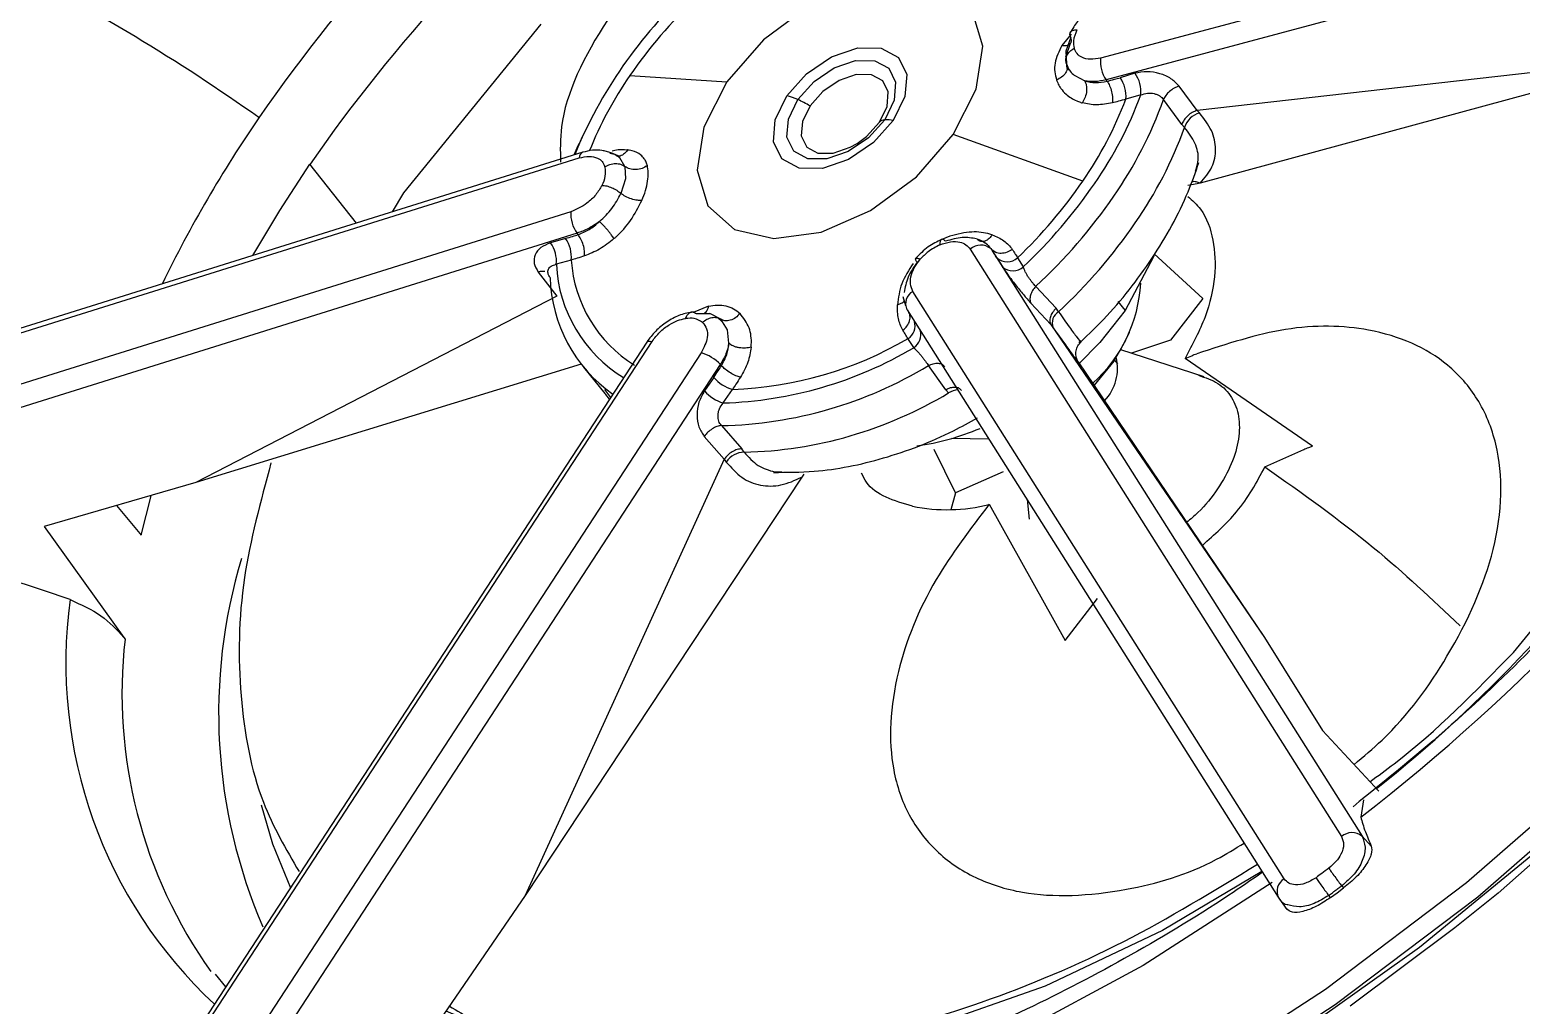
# Model space of a CAD drawing. Extents: x 400 to 501, y 484 to 634.
# Drawn here: x 480.005 to 481.092, y 521.238 to 521.949 of the extents above; entities that cross this region are included whole.
import ezdxf

# ---------------------------------------------------------------- set-up
doc = ezdxf.new("R2010")
doc.units = 0
doc.header["$MEASUREMENT"] = 0
doc.layers.add('DIM', color=3, linetype='Continuous')
doc.layers.add('GEOMETRY', color=3, linetype='Continuous', lineweight=25)

# ---------------------------------------------------------------- blocks, each defined once
blk = doc.blocks.new('2026 GRANDEE')
at = {"layer": 'GEOMETRY', "ltscale": 16}
for p, q in [((31.0489, -74.7281), (30.3605, -74.9122)), ((31.0528, -74.7438), (30.3645, -74.9279)), ((29.9529, -74.8874), (29.8528, -75.0103)), ((30.3391, -74.8947), (30.3323, -74.9029)), ((30.3384, -74.8932), (30.3378, -74.8951)), ((30.3387, -74.8969), (30.3351, -74.907)), ((30.3351, -74.9111), (30.3386, -74.9013)), ((30.3351, -74.907), (30.3357, -74.9164)), ((30.3362, -74.9198), (30.3356, -74.9153)), ((30.768, -74.9121), (30.4308, -74.9502)), ((30.768, -74.9121), (30.4331, -75.0032)), ((30.0177, -74.9248), (30.0884, -74.9294)), ((30.3383, -74.9215), (30.3361, -74.9196)), ((30.3418, -74.9248), (30.3489, -74.9286)), ((30.3855, -74.9232), (30.3747, -74.9264)), ((30.3652, -74.929), (30.3645, -74.9279)), ((30.4308, -74.9502), (30.4176, -74.9326)), ((30.3897, -74.9389), (30.3789, -74.9421)), ((30.4196, -74.9604), (30.4062, -74.9423)), ((30.4196, -74.9604), (30.4216, -74.9626)), ((30.4326, -74.952), (30.4308, -74.9502)), ((30.3476, -75.0017), (30.2532, -74.9678)), ((29.9834, -74.9807), (29.3155, -75.1899)), ((29.3129, -75.1941), (29.9808, -74.9848)), ((29.8186, -75.0323), (29.7847, -74.9894)), ((30.0141, -74.991), (30.0103, -74.9847)), ((30.0141, -74.991), (30.0144, -75)), ((30.0144, -75), (30.0111, -75.0107)), ((30.4307, -75.0038), (30.4241, -75.005)), ((30.4331, -75.0032), (30.4307, -75.0038)), ((29.8528, -75.0103), (29.8446, -75.0242)), ((29.9748, -75.024), (29.3069, -75.2332)), ((29.9792, -75.0396), (29.3113, -75.2489)), ((29.9708, -75.0435), (29.9599, -75.0466)), ((29.98, -75.0407), (29.9792, -75.0396)), ((30.2508, -75.0417), (30.2432, -75.045)), ((30.2656, -75.0512), (30.536, -75.4791)), ((30.2805, -75.0509), (30.5509, -75.4788)), ((30.2814, -75.0518), (30.2805, -75.0509)), ((30.285, -75.0576), (30.2892, -75.0643)), ((30.3, -75.0575), (30.3042, -75.0641)), ((30.3996, -75.0546), (30.435, -75.0871)), ((29.951, -75.0679), (29.9644, -75.0855)), ((29.975, -75.0592), (29.9641, -75.0623)), ((30.3133, -75.0784), (30.3281, -75.0943)), ((29.9644, -75.0855), (29.7016, -75.2213)), ((30.2164, -75.0857), (30.2185, -75.0924)), ((30.4942, -75.5099), (30.2238, -75.082)), ((30.3097, -75.0905), (30.3243, -75.1062)), ((30.373, -75.0893), (30.3784, -75.0959)), ((30.435, -75.0871), (30.4115, -75.1175)), ((30.0649, -75.0968), (30.0624, -75.0971)), ((30.0749, -75.0927), (30.0637, -75.0973)), ((30.066, -75.0981), (30.0759, -75.0982)), ((30.0838, -75.1023), (30.0759, -75.0982)), ((30.085, -75.1041), (30.0817, -75.1012)), ((30.2195, -75.0954), (30.4899, -75.5233)), ((30.3299, -75.0968), (30.3281, -75.0943)), ((30.0888, -75.1099), (30.0838, -75.1023)), ((30.0898, -75.1198), (30.0888, -75.1099)), ((30.3243, -75.1062), (30.4798, -75.3341)), ((30.3243, -75.1062), (30.3258, -75.1084)), ((30.3258, -75.1084), (30.3348, -75.1209)), ((30.3787, -75.1177), (30.3815, -75.1117)), ((30.03, -75.1189), (29.6223, -75.7434)), ((29.6262, -75.7429), (30.0339, -75.1184)), ((30.2244, -75.123), (30.2202, -75.1164)), ((30.4115, -75.1175), (30.383, -75.127)), ((30.0697, -75.1267), (29.662, -75.7513)), ((30.3442, -75.1333), (30.4798, -75.3341)), ((30.373, -75.1347), (30.3707, -75.1318)), ((30.4358, -75.1442), (30.3752, -75.1245)), ((30.5148, -75.1947), (30.4221, -75.1308)), ((30.0835, -75.1352), (29.6758, -75.7597)), ((29.9821, -75.135), (29.7016, -75.2213)), ((29.9838, -75.1371), (29.9995, -75.1564)), ((30.0787, -75.1447), (30.072, -75.1545)), ((30.0844, -75.1362), (30.0835, -75.1352)), ((30.2477, -75.1537), (30.2351, -75.1361)), ((29.9992, -75.1535), (30.0036, -75.1594)), ((30.0856, -75.1633), (30.0924, -75.1534)), ((30.2477, -75.1537), (30.2497, -75.156)), ((30.0719, -75.1876), (30.0864, -75.2043)), ((30.0843, -75.1798), (30.0992, -75.1967)), ((30.101, -75.1991), (30.0992, -75.1967)), ((30.2549, -75.2287), (30.2393, -75.1971)), ((30.2792, -75.1897), (30.252, -75.1891)), ((30.4802, -75.2098), (30.5084, -75.1971)), ((30.0864, -75.2043), (29.9415, -75.5219)), ((30.0864, -75.2043), (30.0879, -75.2063)), ((30.1428, -75.2173), (29.9415, -75.5219)), ((30.1231, -75.2135), (30.1285, -75.2134)), ((30.1443, -75.2151), (30.1428, -75.2173)), ((30.2895, -75.2135), (30.2549, -75.2287)), ((29.7016, -75.2213), (29.5911, -75.2532)), ((29.6617, -75.2595), (29.669, -75.2308)), ((30.2549, -75.2287), (30.2513, -75.241)), ((30.6612, -75.3449), (30.7613, -75.222)), ((29.6438, -75.238), (29.6608, -75.2583)), ((30.2794, -75.2371), (30.3347, -75.3362)), ((30.3069, -75.2336), (30.3085, -75.2478)), ((29.5911, -75.2532), (29.6492, -75.334)), ((29.6608, -75.2583), (29.6617, -75.2595)), ((30.3347, -75.3362), (30.3582, -75.3058)), ((29.6492, -75.334), (29.6501, -75.3353)), ((30.4798, -75.3341), (30.5221, -75.4018)), ((30.5221, -75.4018), (30.563, -75.4461)), ((30.552, -75.4524), (30.55, -75.4649)), ((30.5576, -75.486), (30.5509, -75.4788)), ((29.9415, -75.5219), (29.8733, -75.6215)), ((30.4903, -75.5239), (30.4962, -75.5322)), ((30.528, -75.5235), (30.5266, -75.5219)), ((30.5279, -75.5235), (30.5327, -75.52)), ((30.5327, -75.52), (30.5374, -75.5165)), ((30.5361, -75.5149), (30.5374, -75.5165)), ((30.6184, -75.5455), (30.5423, -75.6026)), ((29.7234, -75.5886), (29.7159, -75.5793))]:
    blk.add_line(p, q, dxfattribs=at)
at = {"layer": 'GEOMETRY', "ltscale": 16, "flags": 128}
for points in [[(30.423, -75.672), (30.5313, -75.6014), (30.6353, -75.5229), (30.7335, -75.4372), (30.8249, -75.3457), (30.9081, -75.2492), (30.9823, -75.1492), (31.0463, -75.0469), (31.0995, -74.9435), (31.1412, -74.8403), (31.1708, -74.7387), (31.188, -74.6399), (31.1925, -74.5452), (31.1843, -74.4557), (31.1636, -74.3726), (31.1305, -74.2969), (31.0854, -74.2296), (31.029, -74.1715), (30.962, -74.1233), (30.8852, -74.0857), (30.7995, -74.0592)], [(31.1417, -74.2583), (31.1759, -74.3325), (31.1983, -74.4139), (31.2087, -74.5016), (31.207, -74.5945), (31.1931, -74.6917), (31.1672, -74.7918), (31.1297, -74.8938), (31.0809, -74.9964), (31.0214, -75.0985), (30.952, -75.1989), (30.8735, -75.2963), (30.7867, -75.3896), (30.6927, -75.4778), (30.5926, -75.5598), (30.4875, -75.6347)], [(31.2063, -74.6656), (31.1988, -74.7031), (31.1692, -74.8085), (31.1271, -74.9157), (31.0729, -75.0232), (31.0074, -75.1298), (30.9313, -75.2341), (30.8456, -75.3347), (30.7514, -75.4305), (30.6499, -75.5202), (30.6184, -75.5455)], [(30.2532, -74.9678), (30.2699, -74.9348), (30.2747, -74.9035), (30.267, -74.8776), (30.2477, -74.8603), (30.219, -74.8536), (30.1846, -74.8584), (30.1485, -74.8741), (30.1151, -74.8987), (30.0884, -74.9294)], [(30.132, -74.9396), (30.1464, -74.9235), (30.1645, -74.9113), (30.1836, -74.9047), (30.2007, -74.9048), (30.2132, -74.9116), (30.2193, -74.924), (30.218, -74.9402), (30.2095, -74.9576)], [(30.14, -74.9423), (30.1518, -74.9292), (30.1665, -74.9192), (30.1821, -74.9139), (30.196, -74.914), (30.2063, -74.9195), (30.2112, -74.9296), (30.2102, -74.9428), (30.2033, -74.9571)], [(30.1994, -74.9587), (30.205, -74.9473), (30.2058, -74.9368), (30.2018, -74.9287), (30.1937, -74.9242), (30.1825, -74.9241), (30.1701, -74.9284), (30.1583, -74.9364), (30.1489, -74.9469)], [(30.0884, -74.9294), (30.0716, -74.9624), (30.0668, -74.9937), (30.0745, -75.0196), (30.0938, -75.0369), (30.1225, -75.0436), (30.1569, -75.0388), (30.193, -75.0232), (30.2264, -74.9985), (30.2532, -74.9678)], [(30.2095, -74.9576), (30.1951, -74.9737), (30.177, -74.986), (30.158, -74.9925), (30.1409, -74.9924), (30.1283, -74.9856), (30.1222, -74.9732), (30.1235, -74.957), (30.132, -74.9396)], [(30.2033, -74.9571), (30.1915, -74.9702), (30.1767, -74.9802), (30.1612, -74.9855), (30.1472, -74.9854), (30.137, -74.9799), (30.132, -74.9697), (30.1331, -74.9565), (30.14, -74.9423)], [(30.1489, -74.9469), (30.1433, -74.9583), (30.1425, -74.9688), (30.1465, -74.9769), (30.1546, -74.9813), (30.1658, -74.9814), (30.1782, -74.9771), (30.1833, -74.9742)], [(30.1833, -74.9742), (30.19, -74.9692), (30.1994, -74.9587)], [(29.7431, -75.056), (29.7628, -75.023), (29.7847, -74.9894)], [(30.3994, -75.0554), (30.3989, -75.0568), (30.3784, -75.0959)], [(30.3784, -75.0959), (30.36, -75.1193), (30.3444, -75.1351)], [(30.03, -75.1189), (30.0305, -75.1185), (30.0313, -75.1182), (30.0325, -75.1182), (30.0339, -75.1184)], [(30.3787, -75.1177), (30.37, -75.1328), (30.3557, -75.1502)], [(30.0029, -75.1604), (30.0002, -75.1572), (29.9995, -75.1564)], [(29.6362, -75.8638), (29.6626, -75.8669), (29.7613, -75.8705), (29.8654, -75.8626), (29.9734, -75.8434), (30.0839, -75.813), (30.1957, -75.772), (30.3073, -75.7207), (30.4173, -75.6598), (30.5243, -75.5902), (30.6269, -75.5126), (30.724, -75.428), (30.8141, -75.3376), (30.8964, -75.2424), (30.9509, -75.1703)], [(29.7492, -75.456), (29.7573, -75.4844), (29.7705, -75.5165)], [(30.4854, -75.5126), (30.3916, -75.5729), (30.2951, -75.6249), (30.1973, -75.6677), (30.0997, -75.7009), (30.0036, -75.7239), (29.9106, -75.7364), (29.8218, -75.7381), (29.7385, -75.7292)], [(30.478, -75.5044), (30.4055, -75.5474), (30.3201, -75.588), (30.2345, -75.6181), (30.1506, -75.6372), (30.0702, -75.6447), (29.9953, -75.6404), (29.9274, -75.6246), (29.8838, -75.6062)]]:
    blk.add_lwpolyline(points, dxfattribs=at)
at = {"layer": 'GEOMETRY', "ltscale": 16}
for centre, radius, start, end in [((31.2146, -76.2467), 2.6775, 124.9653, 151.205), ((30.8269, -75.765), 1.8001, 124.9644, 151.8074), ((30.7275, -75.6683), 1.6361, 124.0545, 160.1528), ((30.7166, -75.6253), 1.178, 128.8501, 145.3492), ((30.7311, -75.6434), 1.1503, 129.1592, 145.3552), ((28.8993, -76.1536), 1.468, 54.7007, 63.1196), ((30.2883, -75.1096), 0.3358, 132.5705, 157.764), ((30.3119, -75.1271), 0.357, 133.6975, 145.4826), ((30.3844, -74.9146), 0.024, 174.2006, 213.7959), ((30.2473, -75.0835), 0.2791, 145.3361, 158.2133), ((30.3558, -74.9398), 0.0232, 354.4737, 35.4857), ((30.3667, -74.9367), 0.0232, 354.4737, 35.4857), ((30.1206, -74.986), 0.0478, 66.0661, 76.2254), ((30.1086, -75.014), 0.0782, 59.0409, 66.351), ((30.1201, -74.8442), 0.2766, 325.3043, 339.2795), ((30.1184, -74.8389), 0.2892, 325.2761, 339.771), ((30.1231, -74.8414), 0.3006, 325.24, 340.3745), ((30.5217, -75.4873), 0.9392, 145.5149, 154.0748), ((30.2035, -74.9629), 0.00581, 92.0416, 133.9053), ((30.2046, -74.9767), 0.0197, 75.3977, 93.8205), ((30.4374, -74.9681), 0.0168, 106.7454, 160.7664), ((30.2358, -75.0921), 0.281, 154.1219, 157.1053), ((30.1381, -74.8603), 0.3014, 325.2534, 340.154), ((29.9855, -74.9849), 0.00472, 116.8071, 179.381), ((29.9813, -74.9953), 0.0187, 329.6699, 12.7087), ((30.0534, -74.7994), 0.357, 313.6975, 325.4826), ((30.046, -74.7903), 0.3763, 313.3178, 325.4728), ((30.0446, -74.7887), 0.3951, 312.8557, 325.4607), ((29.9971, -75.0261), 0.0224, 174.5703, 217.1303), ((30.0606, -74.8083), 0.3947, 313.0238, 325.4651), ((29.9411, -75.06), 0.0231, 354.2934, 35.4614), ((29.952, -75.0569), 0.0231, 354.2932, 35.4623), ((30.2732, -75.0598), 0.0115, 50.9821, 131.5499), ((30.2924, -75.0488), 0.0116, 230.1066, 311.1465), ((30.0666, -75.0573), 0.1026, 182.8082, 238.554), ((30.0721, -75.0529), 0.0973, 183.7158, 238.3009), ((30.2966, -75.0554), 0.0116, 230.1067, 311.1465), ((30.0675, -75.0686), 0.108, 181.7168, 234.799), ((30.2847, -75.0706), 0.1051, 311.8235, 357.0392), ((30.2289, -75.091), 0.0104, 119.9627, 204.8172), ((30.3349, -75.1051), 0.00966, 121.2783, 199.8417), ((30.2147, -75.1072), 0.0107, 301.0775, 18.1972), ((30.2189, -75.1138), 0.0107, 301.0236, 18.819), ((30.0771, -74.8746), 0.2888, 271.6852, 300.6601), ((30.082, -74.8788), 0.2749, 272.1574, 300.1879), ((30.061, -75.1565), 0.031, 43.3045, 73.6204), ((30.3387, -75.1381), 0.0341, 316.3848, 13.7577), ((30.1009, -75.1251), 0.0296, 221.5491, 253.3139), ((30.0785, -74.8779), 0.3019, 271.1085, 301.2368), ((29.6674, -74.3246), 1.442, 307.741, 325.3276), ((30.0941, -75.1349), 0.0296, 221.5481, 253.3142), ((30.2569, -75.1666), 0.0128, 91.0213, 123.733), ((30.094, -74.8971), 0.3021, 271.3186, 301.0265), ((30.2031, -75.0183), 0.1777, 277.6352, 293.0681), ((30.1013, -75.2152), 0.0161, 91.1776, 146.5406), ((29.9267, -74.6457), 1.02, 308.4602, 325.2811), ((30.2486, -75.1162), 0.1248, 258.4041, 284.2771), ((29.7902, -75.3306), 0.4001, 169.6612, 249.1384), ((30.1089, -75.3894), 0.3907, 163.2048, 203.4314), ((29.9466, -75.3525), 0.3397, 172.2107, 227.0557), ((29.9959, -75.3751), 0.3481, 173.436, 215.5281), ((30.5436, -75.4877), 0.0115, 50.9823, 131.5499), ((30.4993, -75.5188), 0.0103, 119.7246, 207.4207)]:
    blk.add_arc(centre, radius, start, end, dxfattribs=at)
for points, knots in [([(30.0483, -74.8241), (30.0318, -74.8439), (29.9951, -74.8879), (29.9661, -74.9479), (29.967, -74.9795), (29.9672, -74.988)], [0, 0, 0, 0, 0.37223, 0.831828, 1, 1, 1, 1]), ([(30.369, -74.8689), (30.3659, -74.8699), (30.3597, -74.872), (30.3509, -74.878), (30.3433, -74.8853), (30.34, -74.8908), (30.3383, -74.8935)], [0, 0, 0, 0, 0.252097, 0.500262, 0.748468, 1, 1, 1, 1]), ([(30.3387, -74.8969), (30.3384, -74.8961), (30.3378, -74.8946), (30.3385, -74.8928), (30.3403, -74.8916), (30.3422, -74.8916), (30.3432, -74.8916)], [0, 0, 0, 0, 0.25, 0.5, 0.75, 1, 1, 1, 1]), ([(30.3432, -74.8916), (30.3421, -74.8943), (30.3401, -74.8991), (30.3408, -74.9032), (30.3412, -74.905)], [0, 0, 0, 0, 0.559342, 1, 1, 1, 1]), ([(30.3323, -74.9029), (30.3302, -74.9072), (30.3271, -74.9136), (30.3268, -74.9222), (30.3279, -74.9261), (30.3284, -74.9281)], [0, 0, 0, 0, 0.498623, 0.748611, 1, 1, 1, 1]), ([(30.3323, -74.9029), (30.3334, -74.903), (30.3359, -74.9032), (30.3384, -74.902), (30.3396, -74.8998), (30.339, -74.8979), (30.3387, -74.8969)], [0, 0, 0, 0, 0.240496, 0.499966, 0.759455, 1, 1, 1, 1]), ([(30.3357, -74.9164), (30.3354, -74.9154), (30.3349, -74.9134), (30.3358, -74.9102), (30.3379, -74.9072), (30.3401, -74.9057), (30.3412, -74.905)], [0, 0, 0, 0, 0.25, 0.5, 0.75, 1, 1, 1, 1]), ([(30.3605, -74.9122), (30.358, -74.9126), (30.3529, -74.9135), (30.347, -74.912), (30.343, -74.9091), (30.3418, -74.9064), (30.3412, -74.905)], [0, 0, 0, 0, 0.279557, 0.559889, 0.77945, 1, 1, 1, 1]), ([(30.3357, -74.9164), (30.336, -74.9174), (30.3366, -74.9195), (30.3352, -74.923), (30.3324, -74.9261), (30.3297, -74.9274), (30.3284, -74.9281)], [0, 0, 0, 0, 0.240558, 0.500061, 0.759531, 1, 1, 1, 1]), ([(30.3357, -74.9164), (30.3369, -74.9194), (30.3382, -74.9229), (30.3414, -74.9246), (30.3418, -74.9248)], [0, 0, 0, 0, 0.875621, 1, 1, 1, 1]), ([(30.3652, -74.929), (30.367, -74.9285), (30.3702, -74.9277), (30.3733, -74.9268), (30.3747, -74.9264)], [0, 0, 0, 0, 0.559996, 1, 1, 1, 1]), ([(30.4176, -74.9326), (30.4158, -74.9306), (30.4122, -74.9268), (30.4037, -74.9231), (30.3942, -74.9215), (30.3884, -74.9226), (30.3855, -74.9232)], [0, 0, 0, 0, 0.2484262, 0.4961656, 0.7459269, 1, 1, 1, 1]), ([(30.3284, -74.9281), (30.3287, -74.9288), (30.3294, -74.9307), (30.3305, -74.9327), (30.3325, -74.9355), (30.3359, -74.9393), (30.341, -74.9426), (30.3451, -74.9441), (30.3465, -74.9446), (30.3469, -74.9447), (30.3471, -74.9447)], [0, 0, 0, 0, 0.086862, 0.245415, 0.271542, 0.493338, 0.846442, 0.948746, 0.980805, 1, 1, 1, 1]), ([(30.3489, -74.9287), (30.3494, -74.9297), (30.3503, -74.9318), (30.3504, -74.9361), (30.3495, -74.9407), (30.348, -74.9432), (30.3473, -74.9444)], [0, 0, 0, 0, 0.2394331, 0.498119, 0.7578512, 1, 1, 1, 1]), ([(30.3645, -74.9279), (30.3617, -74.9285), (30.3561, -74.9297), (30.3513, -74.929), (30.3489, -74.9287)], [0, 0, 0, 0, 0.499837, 1, 1, 1, 1]), ([(30.3489, -74.9287), (30.3515, -74.9293), (30.3566, -74.9305), (30.3624, -74.9295), (30.3652, -74.929)], [0, 0, 0, 0, 0.502456, 1, 1, 1, 1]), ([(30.3652, -74.929), (30.3659, -74.93), (30.3672, -74.9322), (30.3686, -74.9366), (30.3694, -74.9411), (30.3692, -74.9435), (30.3691, -74.9447)], [0, 0, 0, 0, 0.2408679, 0.5, 0.7591321, 1, 1, 1, 1]), ([(30.3897, -74.9389), (30.3913, -74.9384), (30.3937, -74.9376), (30.397, -74.9376), (30.3994, -74.9379), (30.4016, -74.9386), (30.4035, -74.9396), (30.4051, -74.9408), (30.4058, -74.9418), (30.4062, -74.9423)], [0, 0, 0, 0, 0.270234, 0.399657, 0.525307, 0.647625, 0.767124, 0.884374, 1, 1, 1, 1]), ([(30.4176, -74.9326), (30.4164, -74.933), (30.414, -74.9339), (30.4107, -74.9363), (30.4078, -74.9392), (30.4068, -74.9413), (30.4062, -74.9423)], [0, 0, 0, 0, 0.249188, 0.5, 0.750812, 1, 1, 1, 1]), ([(30.3473, -74.9444), (30.3473, -74.9445), (30.3472, -74.9446), (30.3471, -74.9447), (30.3471, -74.9447)], [0, 0, 0, 0, 0.5617832, 1, 1, 1, 1]), ([(30.3691, -74.9447), (30.3652, -74.9454), (30.3575, -74.9469), (30.3506, -74.9455), (30.3471, -74.9447)], [0, 0, 0, 0, 0.500266, 1, 1, 1, 1]), ([(30.3789, -74.9421), (30.3771, -74.9426), (30.3738, -74.9435), (30.3705, -74.9443), (30.3691, -74.9447)], [0, 0, 0, 0, 0.56002, 1, 1, 1, 1]), ([(30.4331, -75.0032), (30.4363, -74.9994), (30.4427, -74.9918), (30.4451, -74.9785), (30.4423, -74.9648), (30.4358, -74.9563), (30.4326, -74.952)], [0, 0, 0, 0, 0.253043, 0.5031649, 0.7518029, 1, 1, 1, 1]), ([(30.4296, -74.9944), (30.4305, -74.9916), (30.4325, -74.9851), (30.4301, -74.9739), (30.4245, -74.9664), (30.4216, -74.9626)], [0, 0, 0, 0, 0.269067, 0.629481, 1, 1, 1, 1]), ([(30.0006, -74.9802), (29.9995, -74.9799), (29.9964, -74.979), (29.9904, -74.979), (29.9857, -74.9801), (29.9834, -74.9807)], [0, 0, 0, 0, 0.203753, 0.605579, 1, 1, 1, 1]), ([(30.0094, -74.9841), (30.0076, -74.983), (30.005, -74.9812), (30.0017, -74.9805), (30.0006, -74.9802)], [0, 0, 0, 0, 0.668047, 1, 1, 1, 1]), ([(30.0103, -74.9847), (30.0103, -74.9847), (30.0091, -74.9826), (30.0061, -74.9821), (30.0032, -74.9816)], [0, 0, 0, 0, 0.005364, 1, 1, 1, 1]), ([(30.0047, -74.9796), (30.0054, -74.9794), (30.0097, -74.9784), (30.0131, -74.9787), (30.016, -74.979)], [0, 0, 0, 0, 0.1544896, 1, 1, 1, 1]), ([(30.0158, -74.9794), (30.0149, -74.9804), (30.0132, -74.9824), (30.0104, -74.9838), (30.0088, -74.9836), (30.0083, -74.9836)], [0, 0, 0, 0, 0.4050743, 0.8395623, 1, 1, 1, 1]), ([(30.016, -74.979), (30.016, -74.9791), (30.0159, -74.9792), (30.0158, -74.9793), (30.0158, -74.9794)], [0, 0, 0, 0, 0.558215, 1, 1, 1, 1]), ([(30.0304, -74.9903), (30.0302, -74.9897), (30.0297, -74.9881), (30.0289, -74.9866), (30.0276, -74.9845), (30.0251, -74.9818), (30.0211, -74.9799), (30.0177, -74.9792), (30.0165, -74.9791), (30.0161, -74.979), (30.016, -74.979)], [0, 0, 0, 0, 0.088151, 0.245551, 0.275567, 0.493536, 0.84661, 0.948841, 0.980855, 1, 1, 1, 1]), ([(29.9808, -74.9848), (29.9833, -74.9843), (29.9882, -74.9832), (29.9939, -74.9845), (29.9978, -74.9872), (29.9989, -74.9898), (29.9995, -74.9912)], [0, 0, 0, 0, 0.279483, 0.558942, 0.778157, 1, 1, 1, 1]), ([(30.0304, -74.9903), (30.0292, -74.9911), (30.0267, -74.9927), (30.0221, -74.9936), (30.0175, -74.9931), (30.0152, -74.9917), (30.0141, -74.991)], [0, 0, 0, 0, 0.240554, 0.500027, 0.759485, 1, 1, 1, 1]), ([(30.0265, -75.0158), (30.0274, -75.0134), (30.0293, -75.0085), (30.0308, -75.0017), (30.0313, -74.9954), (30.0307, -74.992), (30.0304, -74.9903)], [0, 0, 0, 0, 0.2504403, 0.4997205, 0.7491353, 1, 1, 1, 1]), ([(30.3464, -75.1184), (30.3519, -75.1131), (30.3712, -75.0945), (30.3993, -75.0583), (30.4212, -75.0191), (30.4296, -74.9953), (30.4321, -74.9882)], [0, 0, 0, 0, 0.138687, 0.490528, 0.848035, 1, 1, 1, 1]), ([(30.4331, -75.0032), (30.4321, -75.0028), (30.43, -75.0021), (30.4278, -75.002), (30.4269, -75.0023), (30.4268, -75.0024)], [0, 0, 0, 0, 0.4742193, 0.9800831, 1, 1, 1, 1]), ([(29.9974, -75.0048), (29.996, -75.0071), (29.9932, -75.0118), (29.9853, -75.0193), (29.9788, -75.0223), (29.9748, -75.024)], [0, 0, 0, 0, 0.2808717, 0.5634806, 1, 1, 1, 1]), ([(29.9956, -75.0311), (29.9988, -75.0281), (30.0053, -75.0219), (30.0092, -75.0144), (30.0111, -75.0107)], [0, 0, 0, 0, 0.497296, 1, 1, 1, 1]), ([(29.9974, -75.0048), (29.9985, -75.0049), (30.0007, -75.0051), (30.0045, -75.0064), (30.0082, -75.0083), (30.0101, -75.0099), (30.0111, -75.0107)], [0, 0, 0, 0, 0.25, 0.5, 0.75, 1, 1, 1, 1]), ([(30.0265, -75.0158), (30.0254, -75.0158), (30.0232, -75.0159), (30.0188, -75.0148), (30.0145, -75.013), (30.0122, -75.0114), (30.0111, -75.0107)], [0, 0, 0, 0, 0.240496, 0.499967, 0.759456, 1, 1, 1, 1]), ([(30.4241, -75.0128), (30.4274, -75.0157), (30.4364, -75.0241), (30.4434, -75.0442), (30.4447, -75.0709), (30.4381, -75.1005), (30.4274, -75.1207), (30.4221, -75.1308)], [0, 0, 0, 0, 0.121542, 0.341157, 0.560771, 0.780386, 1, 1, 1, 1]), ([(30.0061, -75.0436), (30.0066, -75.0432), (30.011, -75.0393), (30.0191, -75.0302), (30.0239, -75.0207), (30.0265, -75.0158)], [0, 0, 0, 0, 0.0584, 0.507268, 1, 1, 1, 1]), ([(29.9956, -75.0311), (29.9929, -75.033), (29.9876, -75.0366), (29.982, -75.0386), (29.9792, -75.0396)], [0, 0, 0, 0, 0.500163, 1, 1, 1, 1]), ([(29.98, -75.0407), (29.9827, -75.0396), (29.9882, -75.0374), (29.9931, -75.0332), (29.9956, -75.0311)], [0, 0, 0, 0, 0.497544, 1, 1, 1, 1]), ([(30.0061, -75.0436), (30.0055, -75.0428), (30.0047, -75.0415), (30.003, -75.0393), (30.0016, -75.0375), (30, -75.0357), (29.9979, -75.0334), (29.9965, -75.032), (29.9956, -75.0311)], [0, 0, 0, 0, 0.239694, 0.368513, 0.5, 0.631487, 0.760306, 1, 1, 1, 1]), ([(29.9599, -75.0466), (29.9574, -75.0477), (29.9523, -75.0497), (29.9482, -75.0552), (29.9473, -75.0616), (29.9498, -75.0658), (29.951, -75.0679)], [0, 0, 0, 0, 0.255068, 0.505102, 0.752739, 1, 1, 1, 1]), ([(29.9708, -75.0435), (29.9725, -75.043), (29.9756, -75.0421), (29.9787, -75.0411), (29.98, -75.0407)], [0, 0, 0, 0, 0.559996, 1, 1, 1, 1]), ([(29.9846, -75.0562), (29.9846, -75.055), (29.9848, -75.0526), (29.9839, -75.0482), (29.9822, -75.0438), (29.9807, -75.0417), (29.98, -75.0407)], [0, 0, 0, 0, 0.240868, 0.5, 0.759132, 1, 1, 1, 1]), ([(30.0061, -75.0436), (30.0027, -75.0464), (29.9958, -75.0518), (29.9883, -75.0547), (29.9846, -75.0562)], [0, 0, 0, 0, 0.499734, 1, 1, 1, 1]), ([(30.2448, -75.0442), (30.2414, -75.0458), (30.2343, -75.0493), (30.2287, -75.0551), (30.2258, -75.0581)], [0, 0, 0, 0, 0.4762005, 1, 1, 1, 1]), ([(30.2476, -75.0455), (30.247, -75.045), (30.2457, -75.044), (30.2444, -75.0441), (30.2435, -75.0454), (30.2435, -75.0472), (30.2435, -75.0481)], [0, 0, 0, 0, 0.25, 0.5, 0.75, 1, 1, 1, 1]), ([(30.2435, -75.0481), (30.2461, -75.0472), (30.2513, -75.0454), (30.2578, -75.0458), (30.2627, -75.0478), (30.2646, -75.0501), (30.2656, -75.0512)], [0, 0, 0, 0, 0.279969, 0.561465, 0.781437, 1, 1, 1, 1]), ([(30.2702, -75.0438), (30.2668, -75.0432), (30.2599, -75.0419), (30.2517, -75.0443), (30.2476, -75.0455)], [0, 0, 0, 0, 0.49736, 1, 1, 1, 1]), ([(30.2815, -75.0409), (30.2809, -75.0407), (30.2765, -75.0393), (30.2664, -75.0378), (30.2562, -75.0404), (30.2508, -75.0417)], [0, 0, 0, 0, 0.06229, 0.50727, 1, 1, 1, 1]), ([(30.2812, -75.0412), (30.2804, -75.0422), (30.2786, -75.0444), (30.2755, -75.0459), (30.2725, -75.0458), (30.271, -75.0444), (30.2703, -75.0438)], [0, 0, 0, 0, 0.242149, 0.501881, 0.760567, 1, 1, 1, 1]), ([(30.2703, -75.0438), (30.2724, -75.0445), (30.2766, -75.046), (30.2792, -75.0493), (30.2805, -75.0509)], [0, 0, 0, 0, 0.500163, 1, 1, 1, 1]), ([(30.2814, -75.0518), (30.2801, -75.05), (30.2785, -75.0478), (30.2757, -75.0465), (30.2751, -75.0462)], [0, 0, 0, 0, 0.788349, 1, 1, 1, 1]), ([(30.2815, -75.0409), (30.2814, -75.0409), (30.2813, -75.0411), (30.2813, -75.0412), (30.2812, -75.0412)], [0, 0, 0, 0, 0.558215, 1, 1, 1, 1]), ([(30.2815, -75.0409), (30.2845, -75.0421), (30.2907, -75.0447), (30.2943, -75.0492), (30.2962, -75.0515)], [0, 0, 0, 0, 0.499734, 1, 1, 1, 1]), ([(29.9846, -75.0562), (29.9828, -75.0568), (29.9796, -75.0578), (29.9764, -75.0588), (29.975, -75.0592)], [0, 0, 0, 0, 0.559971, 1, 1, 1, 1]), ([(30.2268, -75.0608), (30.2264, -75.0602), (30.2256, -75.0588), (30.2258, -75.0578), (30.2269, -75.0577), (30.2284, -75.0583), (30.2291, -75.0586)], [0, 0, 0, 0, 0.25, 0.5, 0.75, 1, 1, 1, 1]), ([(30.2435, -75.0481), (30.2405, -75.0496), (30.2351, -75.0523), (30.231, -75.0567), (30.2291, -75.0586)], [0, 0, 0, 0, 0.5593445, 1, 1, 1, 1]), ([(30.2962, -75.0515), (30.2949, -75.0522), (30.2924, -75.0538), (30.288, -75.0546), (30.284, -75.054), (30.2822, -75.0525), (30.2814, -75.0518)], [0, 0, 0, 0, 0.240868, 0.5, 0.759132, 1, 1, 1, 1]), ([(30.285, -75.0576), (30.2843, -75.0566), (30.2832, -75.0546), (30.2819, -75.0527), (30.2814, -75.0518)], [0, 0, 0, 0, 0.559996, 1, 1, 1, 1]), ([(30.2962, -75.0515), (30.2969, -75.0526), (30.2982, -75.0546), (30.2995, -75.0566), (30.3, -75.0575)], [0, 0, 0, 0, 0.559971, 1, 1, 1, 1]), ([(29.9557, -75.0676), (29.955, -75.0675), (29.9536, -75.0673), (29.9518, -75.0677), (29.951, -75.0679)], [0, 0, 0, 0, 0.500899, 1, 1, 1, 1]), ([(29.9595, -75.0719), (29.9592, -75.0714), (29.9585, -75.0703), (29.958, -75.0688), (29.9579, -75.0673), (29.9583, -75.0659), (29.9591, -75.0646), (29.9608, -75.0631), (29.9628, -75.0627), (29.9641, -75.0623)], [0, 0, 0, 0, 0.115625, 0.232876, 0.352376, 0.474696, 0.600347, 0.72977, 1, 1, 1, 1]), ([(30.2239, -75.0616), (30.2208, -75.0665), (30.2145, -75.0765), (30.2132, -75.0866), (30.2125, -75.0918)], [0, 0, 0, 0, 0.4954, 1, 1, 1, 1]), ([(30.2268, -75.0608), (30.2243, -75.0645), (30.2194, -75.0717), (30.2181, -75.0791), (30.2174, -75.0828)], [0, 0, 0, 0, 0.502005, 1, 1, 1, 1]), ([(30.2238, -75.082), (30.223, -75.0803), (30.2215, -75.0767), (30.2224, -75.0702), (30.225, -75.064), (30.2277, -75.0604), (30.2291, -75.0586)], [0, 0, 0, 0, 0.279487, 0.558972, 0.778217, 1, 1, 1, 1]), ([(30.2892, -75.0643), (30.2904, -75.0662), (30.2929, -75.0699), (30.2984, -75.0772), (30.3044, -75.0846), (30.3079, -75.0886), (30.3097, -75.0905)], [0, 0, 0, 0, 0.254058, 0.503802, 0.751539, 1, 1, 1, 1]), ([(30.3133, -75.0784), (30.3129, -75.0779), (30.312, -75.0771), (30.3107, -75.0755), (30.3093, -75.0737), (30.308, -75.0718), (30.3067, -75.0698), (30.3052, -75.0671), (30.3046, -75.0653), (30.3042, -75.0641)], [0, 0, 0, 0, 0.115656, 0.23293, 0.352443, 0.474766, 0.600412, 0.729821, 1, 1, 1, 1]), ([(30.3133, -75.0784), (30.3124, -75.0794), (30.3107, -75.0814), (30.3093, -75.0848), (30.3088, -75.0881), (30.3094, -75.0897), (30.3097, -75.0905)], [0, 0, 0, 0, 0.249188, 0.5, 0.750812, 1, 1, 1, 1]), ([(30.2125, -75.0918), (30.2137, -75.0913), (30.2156, -75.0906), (30.217, -75.0896), (30.2174, -75.0891), (30.2174, -75.089)], [0, 0, 0, 0, 0.605983, 0.931656, 1, 1, 1, 1]), ([(30.0626, -75.0971), (30.0596, -75.0977), (30.0535, -75.0991), (30.0444, -75.1041), (30.0361, -75.1108), (30.032, -75.1162), (30.03, -75.1189)], [0, 0, 0, 0, 0.253036, 0.501753, 0.749421, 1, 1, 1, 1]), ([(30.0706, -75.1046), (30.0687, -75.1034), (30.0654, -75.1012), (30.0605, -75.1016), (30.0583, -75.1018)], [0, 0, 0, 0, 0.559115, 1, 1, 1, 1]), ([(30.0706, -75.1046), (30.0716, -75.1038), (30.0737, -75.1021), (30.0774, -75.1009), (30.081, -75.1008), (30.0829, -75.1018), (30.0838, -75.1023)], [0, 0, 0, 0, 0.25, 0.5, 0.75, 1, 1, 1, 1]), ([(30.0749, -75.0927), (30.0746, -75.094), (30.0739, -75.0964), (30.0725, -75.0976), (30.0718, -75.0982)], [0, 0, 0, 0, 0.52152, 1, 1, 1, 1]), ([(30.0749, -75.0927), (30.0771, -75.0924), (30.0815, -75.0916), (30.0877, -75.0924), (30.0933, -75.0944), (30.0964, -75.0969), (30.0979, -75.0981)], [0, 0, 0, 0, 0.251184, 0.500061, 0.748907, 1, 1, 1, 1]), ([(30.0979, -75.0981), (30.0969, -75.0992), (30.0948, -75.1014), (30.0908, -75.1033), (30.0868, -75.1038), (30.0848, -75.1028), (30.0838, -75.1023)], [0, 0, 0, 0, 0.2404962, 0.4999664, 0.7594553, 1, 1, 1, 1]), ([(30.106, -75.1226), (30.106, -75.122), (30.1064, -75.1171), (30.1053, -75.1076), (30.1004, -75.1014), (30.0979, -75.0981)], [0, 0, 0, 0, 0.062289, 0.507269, 1, 1, 1, 1]), ([(30.2165, -75.1103), (30.2152, -75.1076), (30.2126, -75.1023), (30.2125, -75.0953), (30.2125, -75.0918)], [0, 0, 0, 0, 0.500266, 1, 1, 1, 1]), ([(30.2165, -75.1103), (30.2176, -75.1093), (30.2198, -75.1074), (30.2216, -75.1036), (30.222, -75.0997), (30.221, -75.0977), (30.2205, -75.0967)], [0, 0, 0, 0, 0.2408679, 0.5, 0.7591321, 1, 1, 1, 1]), ([(30.3299, -75.0968), (30.3327, -75.1008), (30.3382, -75.1087), (30.3435, -75.1158), (30.3461, -75.1191), (30.346, -75.1185), (30.3459, -75.1183)], [0, 0, 0, 0, 0.296207, 0.584355, 0.865254, 1, 1, 1, 1]), ([(30.0339, -75.1184), (30.0357, -75.1161), (30.0391, -75.1115), (30.0458, -75.1064), (30.0524, -75.103), (30.0563, -75.1022), (30.0583, -75.1018)], [0, 0, 0, 0, 0.279241, 0.558489, 0.777524, 1, 1, 1, 1]), ([(30.0706, -75.1046), (30.0717, -75.1061), (30.0741, -75.109), (30.0747, -75.1167), (30.0716, -75.1229), (30.0697, -75.1267)], [0, 0, 0, 0, 0.281549, 0.563971, 1, 1, 1, 1]), ([(30.2202, -75.1164), (30.2195, -75.1152), (30.2183, -75.1132), (30.217, -75.1112), (30.2165, -75.1103)], [0, 0, 0, 0, 0.56002, 1, 1, 1, 1]), ([(30.545, -75.4267), (30.552, -75.4208), (30.5795, -75.3977), (30.6187, -75.3432), (30.6527, -75.2669), (30.654, -75.2022), (30.6366, -75.16), (30.6087, -75.1279), (30.5621, -75.1074), (30.4969, -75.1058), (30.4524, -75.1203), (30.4306, -75.1274)], [0, 0, 0, 0, 0.040493, 0.160609, 0.307172, 0.46646, 0.550587, 0.629511, 0.771314, 0.887569, 1, 1, 1, 1]), ([(30.0898, -75.1198), (30.0893, -75.1223), (30.0881, -75.1274), (30.085, -75.1326), (30.0835, -75.1352)], [0, 0, 0, 0, 0.500163, 1, 1, 1, 1]), ([(30.0844, -75.1362), (30.0858, -75.1335), (30.0888, -75.1281), (30.0895, -75.1226), (30.0898, -75.1198)], [0, 0, 0, 0, 0.497544, 1, 1, 1, 1]), ([(30.106, -75.1226), (30.1047, -75.1229), (30.1026, -75.1234), (30.0996, -75.1234), (30.0972, -75.1231), (30.0949, -75.1226), (30.0922, -75.1216), (30.0908, -75.1205), (30.0898, -75.1198)], [0, 0, 0, 0, 0.239694, 0.368513, 0.5, 0.631487, 0.760306, 1, 1, 1, 1]), ([(30.106, -75.1226), (30.1054, -75.1263), (30.1042, -75.1337), (30.1002, -75.141), (30.0982, -75.1446)], [0, 0, 0, 0, 0.499734, 1, 1, 1, 1]), ([(30.2244, -75.123), (30.2253, -75.1238), (30.2266, -75.1251), (30.2287, -75.1274), (30.2301, -75.1292), (30.2316, -75.1311), (30.2329, -75.1329), (30.2341, -75.1346), (30.2348, -75.1356), (30.2351, -75.1361)], [0, 0, 0, 0, 0.27029, 0.399726, 0.525381, 0.647695, 0.767179, 0.884407, 1, 1, 1, 1]), ([(30.3348, -75.1209), (30.3371, -75.1241), (30.3417, -75.1305), (30.3449, -75.1347), (30.3445, -75.1338), (30.3442, -75.1333)], [0, 0, 0, 0, 0.333145, 0.666078, 1, 1, 1, 1]), ([(30.3438, -75.1326), (30.3433, -75.1315), (30.3423, -75.1294), (30.3424, -75.1254), (30.3437, -75.1216), (30.3455, -75.1197), (30.3463, -75.1188)], [0, 0, 0, 0, 0.25351, 0.51076, 0.762387, 1, 1, 1, 1]), ([(30.346, -75.118), (30.3457, -75.1182), (30.3452, -75.1187), (30.3448, -75.1192), (30.3446, -75.1195)], [0, 0, 0, 0, 0.553119, 1, 1, 1, 1]), ([(30.4221, -75.1308), (30.4237, -75.1302), (30.4265, -75.129), (30.4293, -75.1278), (30.4306, -75.1274)], [0, 0, 0, 0, 0.559994, 1, 1, 1, 1]), ([(30.0787, -75.1447), (30.0798, -75.1431), (30.0817, -75.1403), (30.0835, -75.1375), (30.0844, -75.1362)], [0, 0, 0, 0, 0.559996, 1, 1, 1, 1]), ([(30.0982, -75.1446), (30.0971, -75.1443), (30.0949, -75.1436), (30.0909, -75.1415), (30.0871, -75.1389), (30.0853, -75.1371), (30.0844, -75.1362)], [0, 0, 0, 0, 0.240868, 0.5, 0.759132, 1, 1, 1, 1]), ([(30.0982, -75.1446), (30.0971, -75.1462), (30.0952, -75.1492), (30.0932, -75.1522), (30.0924, -75.1534)], [0, 0, 0, 0, 0.559971, 1, 1, 1, 1]), ([(30.2351, -75.1361), (30.2363, -75.1355), (30.2387, -75.1345), (30.2423, -75.1342), (30.2453, -75.1349), (30.2464, -75.1362), (30.2469, -75.1369)], [0, 0, 0, 0, 0.242364, 0.5, 0.757636, 1, 1, 1, 1]), ([(30.4317, -75.1431), (30.4367, -75.1448), (30.4467, -75.1481), (30.4566, -75.1588), (30.4618, -75.1727), (30.4617, -75.1894), (30.4565, -75.2076), (30.4462, -75.2259), (30.4347, -75.2406), (30.426, -75.2479), (30.4232, -75.2502)], [0, 0, 0, 0, 0.133844, 0.267689, 0.401533, 0.535378, 0.669222, 0.803067, 0.936911, 1, 1, 1, 1]), ([(30.072, -75.1545), (30.0705, -75.1572), (30.0675, -75.1625), (30.0662, -75.172), (30.0675, -75.1811), (30.0704, -75.1855), (30.0719, -75.1876)], [0, 0, 0, 0, 0.254058, 0.503802, 0.751539, 1, 1, 1, 1]), ([(30.0843, -75.1798), (30.084, -75.1793), (30.0832, -75.1783), (30.0824, -75.1765), (30.0819, -75.1745), (30.0818, -75.1722), (30.0821, -75.1699), (30.0831, -75.1667), (30.0846, -75.1646), (30.0856, -75.1633)], [0, 0, 0, 0, 0.115656, 0.23293, 0.352443, 0.474766, 0.600412, 0.729821, 1, 1, 1, 1]), ([(30.1222, -75.2138), (30.1321, -75.2138), (30.1584, -75.2138), (30.2027, -75.2047), (30.2428, -75.1896), (30.2651, -75.1773), (30.2709, -75.1741)], [0, 0, 0, 0, 0.200288, 0.536183, 0.877979, 1, 1, 1, 1]), ([(30.8169, -75.1714), (30.8091, -75.1825), (30.786, -75.2154), (30.7418, -75.2708), (30.6823, -75.3357), (30.6164, -75.399), (30.5685, -75.4378), (30.5443, -75.4573)], [0, 0, 0, 0, 0.110861, 0.32994, 0.551003, 0.773907, 1, 1, 1, 1]), ([(30.0843, -75.1798), (30.0833, -75.1799), (30.0811, -75.1802), (30.0776, -75.1821), (30.0743, -75.1845), (30.0727, -75.1866), (30.0719, -75.1876)], [0, 0, 0, 0, 0.249188, 0.5, 0.750812, 1, 1, 1, 1]), ([(30.101, -75.1991), (30.1042, -75.2027), (30.1105, -75.2099), (30.119, -75.2123), (30.1231, -75.2135)], [0, 0, 0, 0, 0.506895, 1, 1, 1, 1]), ([(30.5084, -75.1971), (30.5096, -75.1966), (30.5118, -75.1958), (30.5139, -75.195), (30.5148, -75.1947)], [0, 0, 0, 0, 0.559997, 1, 1, 1, 1]), ([(29.7563, -75.207), (29.7487, -75.2351), (29.7328, -75.2942), (29.7321, -75.3776), (29.7452, -75.4505), (29.7673, -75.4883), (29.7768, -75.5046)], [0, 0, 0, 0, 0.2478855, 0.5202612, 0.7926369, 1, 1, 1, 1]), ([(30.0879, -75.2063), (30.0915, -75.2104), (30.0987, -75.2185), (30.1127, -75.2239), (30.1277, -75.2242), (30.1378, -75.2196), (30.1428, -75.2173)], [0, 0, 0, 0, 0.251892, 0.500433, 0.749846, 1, 1, 1, 1]), ([(30.4346, -75.267), (30.4434, -75.2591), (30.4629, -75.2418), (30.4741, -75.2211), (30.4802, -75.2098)], [0, 0, 0, 0, 0.455192, 1, 1, 1, 1]), ([(30.4802, -75.2098), (30.5073, -75.229), (30.5587, -75.2654), (30.6018, -75.3063), (30.6223, -75.3256)], [0, 0, 0, 0, 0.5259889, 1, 1, 1, 1]), ([(30.2236, -75.2384), (30.2101, -75.2346), (30.194, -75.23), (30.1875, -75.2167), (30.1864, -75.2145)], [0, 0, 0, 0, 0.831855, 1, 1, 1, 1]), ([(30.2794, -75.2371), (30.2656, -75.2552), (30.2352, -75.2949), (30.2082, -75.3635), (30.2051, -75.4222), (30.2195, -75.4639), (30.2398, -75.4908), (30.2679, -75.5099), (30.3123, -75.5242), (30.3724, -75.5215), (30.4304, -75.5051), (30.4583, -75.4879), (30.465, -75.4838)], [0, 0, 0, 0, 0.106958, 0.234722, 0.383311, 0.464681, 0.544479, 0.626776, 0.705118, 0.849638, 0.964267, 1, 1, 1, 1]), ([(29.6101, -75.3065), (29.5754, -75.2947), (29.5062, -75.2713), (29.4332, -75.263), (29.3967, -75.2588)], [0, 0, 0, 0, 0.500491, 1, 1, 1, 1]), ([(29.6101, -75.3065), (29.618, -75.3101), (29.6339, -75.3173), (29.6441, -75.3284), (29.6492, -75.334)], [0, 0, 0, 0, 0.4994052, 1, 1, 1, 1]), ([(30.5565, -75.4391), (30.5625, -75.4348), (30.6006, -75.4071), (30.6335, -75.3733), (30.6612, -75.3449)], [0, 0, 0, 0, 0.1564929, 1, 1, 1, 1]), ([(30.55, -75.4649), (30.5509, -75.4682), (30.5525, -75.4742), (30.5561, -75.4824), (30.5576, -75.486)], [0, 0, 0, 0, 0.560165, 1, 1, 1, 1]), ([(30.536, -75.4791), (30.5367, -75.4809), (30.5381, -75.4846), (30.5361, -75.4914), (30.5321, -75.4975), (30.5285, -75.5005), (30.5267, -75.5021)], [0, 0, 0, 0, 0.278395, 0.557716, 0.778792, 1, 1, 1, 1]), ([(30.5509, -75.4788), (30.5519, -75.4813), (30.5539, -75.4864), (30.5517, -75.4965), (30.5457, -75.5067), (30.5393, -75.5122), (30.5361, -75.5149)], [0, 0, 0, 0, 0.250249, 0.50004, 0.749811, 1, 1, 1, 1]), ([(30.5576, -75.486), (30.5579, -75.4878), (30.5584, -75.4912), (30.5543, -75.4995), (30.5472, -75.5085), (30.5406, -75.5139), (30.5374, -75.5165)], [0, 0, 0, 0, 0.261462, 0.513456, 0.758606, 1, 1, 1, 1]), ([(29.8863, -75.6026), (29.8917, -75.6059), (29.9191, -75.6226), (29.9818, -75.6366), (30.0718, -75.6429), (30.1707, -75.6309), (30.2735, -75.6021), (30.3767, -75.559), (30.4425, -75.5189), (30.4747, -75.4992)], [0, 0, 0, 0, 0.0405078, 0.2014594, 0.3624109, 0.5233625, 0.6843141, 0.8452656, 1, 1, 1, 1]), ([(30.5267, -75.5021), (30.525, -75.5034), (30.5219, -75.5057), (30.5187, -75.508), (30.5174, -75.509)], [0, 0, 0, 0, 0.560002, 1, 1, 1, 1]), ([(30.5267, -75.5021), (30.5273, -75.5029), (30.5284, -75.5047), (30.531, -75.5082), (30.5337, -75.5119), (30.5353, -75.5139), (30.5361, -75.5149)], [0, 0, 0, 0, 0.241095, 0.499999, 0.758904, 1, 1, 1, 1]), ([(30.4785, -75.5051), (30.4703, -75.5107), (30.4371, -75.5335), (30.3779, -75.5689), (30.3019, -75.6081), (30.2281, -75.6393), (30.1585, -75.6628), (30.0952, -75.6784), (30.0408, -75.6871), (30.0128, -75.6882), (29.9998, -75.6888)], [0, 0, 0, 0, 0.046836, 0.189685, 0.331574, 0.471964, 0.610544, 0.747177, 0.882002, 1, 1, 1, 1]), ([(30.5174, -75.509), (30.5148, -75.5105), (30.5098, -75.5136), (30.5026, -75.5146), (30.4972, -75.5133), (30.4952, -75.511), (30.4942, -75.5099)], [0, 0, 0, 0, 0.278678, 0.557972, 0.778901, 1, 1, 1, 1]), ([(30.5174, -75.509), (30.5179, -75.5098), (30.5191, -75.5116), (30.5216, -75.5152), (30.5243, -75.5189), (30.5259, -75.5209), (30.5266, -75.5219)], [0, 0, 0, 0, 0.241096, 0.5, 0.758905, 1, 1, 1, 1]), ([(30.4968, -75.5288), (30.4966, -75.5288), (30.4934, -75.5283), (30.4917, -75.5259), (30.4901, -75.5236)], [0, 0, 0, 0, 0.051827, 1, 1, 1, 1]), ([(30.5279, -75.5235), (30.5245, -75.5258), (30.5175, -75.5304), (30.5074, -75.5341), (30.4994, -75.5347), (30.497, -75.5327), (30.4958, -75.5316)], [0, 0, 0, 0, 0.241639, 0.487792, 0.7398, 1, 1, 1, 1]), ([(30.5266, -75.5219), (30.5231, -75.5241), (30.5161, -75.5284), (30.5051, -75.531), (30.4995, -75.5295), (30.4968, -75.5288)], [0, 0, 0, 0, 0.339897, 0.679228, 1, 1, 1, 1]), ([(30.5266, -75.5219), (30.5275, -75.5212), (30.5291, -75.5201), (30.5307, -75.5189), (30.5314, -75.5184)], [0, 0, 0, 0, 0.56, 1, 1, 1, 1]), ([(30.5314, -75.5184), (30.5323, -75.5177), (30.5338, -75.5166), (30.5354, -75.5154), (30.5361, -75.5149)], [0, 0, 0, 0, 0.56, 1, 1, 1, 1])]:
    blk.add_open_spline(points, degree=3, knots=knots, dxfattribs=at)
for points in [[(30.4308, -74.9502), (30.4296, -74.9507), (30.4272, -74.9515), (30.4238, -74.954), (30.4211, -74.9571), (30.4201, -74.9593), (30.4196, -74.9604)], [(29.9995, -74.9912), (30.0007, -74.9906), (30.0031, -74.9893), (30.0072, -74.9888), (30.0111, -74.9892), (30.0131, -74.9904), (30.0141, -74.991)], [(30.0583, -75.1018), (30.0587, -75.1008), (30.0595, -75.0988), (30.0615, -75.0972), (30.0637, -75.0968), (30.0652, -75.0977), (30.066, -75.0981)], [(30.3281, -75.0943), (30.3272, -75.0953), (30.3253, -75.0973), (30.3237, -75.1006), (30.3232, -75.1037), (30.3239, -75.1054), (30.3243, -75.1062)], [(30.2477, -75.1537), (30.2488, -75.1531), (30.2512, -75.1519), (30.2546, -75.1515), (30.2575, -75.1522), (30.2586, -75.1535), (30.2592, -75.1542)], [(30.0992, -75.1967), (30.0981, -75.1968), (30.0959, -75.197), (30.0922, -75.1986), (30.0888, -75.2011), (30.0872, -75.2032), (30.0864, -75.2043)]]:
    blk.add_open_spline(points, degree=3, dxfattribs=at)

msp = doc.modelspace()

# ---------------------------------------------------------------- block references
at = {"layer": 'DIM'}
msp.add_blockref('2026 GRANDEE', (450.4248, 596.8403), dxfattribs=at)

doc.saveas('drawing.dxf')
